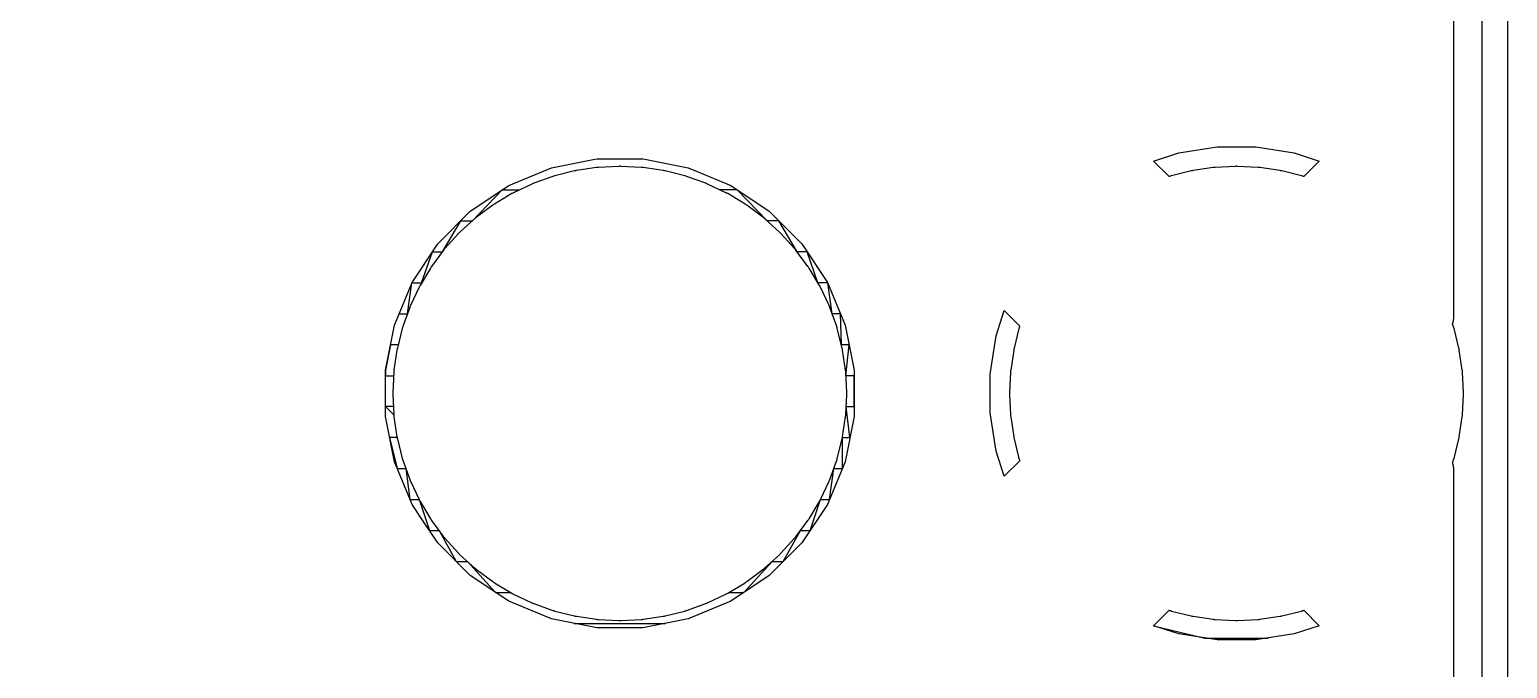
# Model space of a CAD drawing. Header units: metres. Extents: x 141.4 to 191.3, y -114.8 to -61.9.
# Drawn here: x 185.26 to 191.35, y -78.09 to -75.46 of the extents above; entities that cross this region are included whole.
import ezdxf

# ---------------------------------------------------------------- set-up
doc = ezdxf.new("R2010")
doc.units = ezdxf.units.M

msp = doc.modelspace()

# ---------------------------------------------------------------- linework, layer by layer
for points in [[(171.3116, -61.9071), (191.3479, -61.9071), (191.3479, -114.8098)], [(191.117, -114.5163), (191.117, -114.8098), (191.2445, -114.8098), (191.2445, -61.9071), (191.117, -61.9071), (191.117, -62.2006)], [(191.127, -78.7986), (191.127, -77.277), (191.127, -77.2749), (191.1269, -77.2729), (191.1268, -77.2708), (191.1266, -77.2687), (191.1264, -77.2666), (191.1261, -77.2646), (191.1257, -77.2625), (191.1254, -77.2604), (191.1249, -77.2584), (191.1245, -77.2564), (191.1239, -77.2544), (191.1233, -77.2524), (191.1227, -77.2504), (191.122, -77.2484), (191.1218, -77.2476), (191.1254, -77.2374), (191.1254, -77.2374), (191.1255, -77.2372), (191.1261, -77.2353), (191.1268, -77.2333), (191.1273, -77.2314), (191.1279, -77.2294), (191.1481, -77.1485), (191.1486, -77.1465), (191.149, -77.1444), (191.1494, -77.1424), (191.1497, -77.1403), (191.162, -77.0578), (191.1623, -77.0557), (191.1625, -77.0536), (191.1627, -77.0516), (191.1628, -77.0495), (191.1669, -76.9662), (191.167, -76.9641), (191.167, -76.962), (191.167, -76.9599), (191.1669, -76.9578), (191.1628, -76.8745), (191.1627, -76.8724), (191.1625, -76.8704), (191.1623, -76.8683), (191.162, -76.8662), (191.1497, -76.7837), (191.1494, -76.7816), (191.149, -76.7796), (191.1486, -76.7775), (191.1481, -76.7755), (191.1279, -76.6946), (191.1273, -76.6926), (191.1267, -76.6906), (191.1261, -76.6886), (191.1254, -76.6866), (191.1218, -76.6764), (191.122, -76.6756), (191.1227, -76.6736), (191.1233, -76.6716), (191.1239, -76.6696), (191.1245, -76.6676), (191.1249, -76.6656), (191.1254, -76.6636), (191.1257, -76.6615), (191.1261, -76.6594), (191.1264, -76.6574), (191.1266, -76.6553), (191.1268, -76.6532), (191.1269, -76.6511), (191.127, -76.6491), (191.127, -76.647), (191.127, -75.1254)], [(189.8908, -76.0056), (189.9943, -75.972), (190.1521, -75.947), (190.3119, -75.947), (190.4697, -75.972), (190.5732, -76.0056), (190.5095, -76.0693), (190.5074, -76.0686), (190.5074, -76.0686), (190.5056, -76.0679), (190.5035, -76.0673), (190.5015, -76.0667), (190.4994, -76.0661), (190.4185, -76.0459), (190.4165, -76.0454), (190.4144, -76.045), (190.4124, -76.0446), (190.4103, -76.0443), (190.3278, -76.032), (190.3257, -76.0317), (190.3236, -76.0315), (190.3216, -76.0313), (190.3195, -76.0312), (190.2362, -76.0271), (190.2341, -76.027), (190.232, -76.027), (190.2299, -76.027), (190.2278, -76.0271), (190.1445, -76.0312), (190.1424, -76.0313), (190.1404, -76.0315), (190.1383, -76.0317), (190.1362, -76.032), (190.0537, -76.0443), (190.0516, -76.0446), (190.0496, -76.045), (190.0475, -76.0454), (190.0455, -76.0459), (189.9646, -76.0661), (189.9626, -76.0667), (189.9606, -76.0673), (189.9586, -76.0679), (189.9566, -76.0686), (189.9545, -76.0693), (189.8908, -76.0056)], [(186.7794, -76.7615), (186.7475, -76.7615), (186.7265, -76.8669), (186.7636, -76.6804), (186.8364, -76.5047), (186.942, -76.3465), (187.0765, -76.212), (187.2347, -76.1064), (187.4104, -76.0336), (187.5819, -75.9995), (187.5969, -75.9965), (187.7871, -75.9965), (187.8021, -75.9995), (187.9736, -76.0336), (188.0103, -76.0488), (188.1493, -76.1064), (188.3075, -76.212), (188.442, -76.3465), (188.5476, -76.5047), (188.6204, -76.6804), (188.6575, -76.8669), (188.6575, -77.0571), (188.6204, -77.2436), (188.5476, -77.4193), (188.442, -77.5775), (188.3075, -77.712), (188.1493, -77.8176), (187.9736, -77.8904), (187.7871, -77.9275), (187.5969, -77.9275), (187.4104, -77.8904), (187.2347, -77.8176), (187.0765, -77.712), (186.942, -77.5775), (186.8827, -77.4886), (186.8364, -77.4193), (186.7636, -77.2436), (186.7265, -77.0571), (186.7265, -76.8669), (186.7265, -76.889), (186.7605, -76.889)], [(186.7596, -77.0165), (186.7265, -77.0165), (186.7612, -77.0495), (186.7613, -77.0516), (186.7615, -77.0536), (186.7617, -77.0557), (186.762, -77.0578), (186.7743, -77.1403), (186.7746, -77.1424), (186.775, -77.1444), (186.7754, -77.1465), (186.7759, -77.1485), (186.7961, -77.2294), (186.7967, -77.2314), (186.7973, -77.2334), (186.7979, -77.2354), (186.7986, -77.2374), (186.8267, -77.3159), (186.8274, -77.3179), (186.8282, -77.3198), (186.829, -77.3217), (186.8299, -77.3236), (186.8655, -77.399), (186.8664, -77.4009), (186.8674, -77.4028), (186.8684, -77.4046), (186.8695, -77.4064), (186.9123, -77.4779), (186.9134, -77.4797), (186.9146, -77.4815), (186.9158, -77.4832), (186.917, -77.4849), (186.9667, -77.5519), (186.9679, -77.5535), (186.9692, -77.5552), (186.9706, -77.5568), (186.972, -77.5583), (187.028, -77.6201), (187.0294, -77.6217), (187.0309, -77.6231), (187.0323, -77.6246), (187.0339, -77.626), (187.0957, -77.682), (187.0972, -77.6834), (187.0988, -77.6848), (187.1005, -77.6861), (187.1021, -77.6873), (187.1691, -77.737), (187.1708, -77.7382), (187.1725, -77.7394), (187.1743, -77.7406), (187.1761, -77.7417), (187.2476, -77.7845), (187.2494, -77.7856), (187.2512, -77.7866), (187.2531, -77.7876), (187.255, -77.7885), (187.3304, -77.8241), (187.3323, -77.825), (187.3342, -77.8258), (187.3361, -77.8266), (187.3381, -77.8273), (187.4166, -77.8554), (187.4166, -77.8554), (187.4168, -77.8555), (187.4187, -77.8561), (187.4207, -77.8568), (187.4226, -77.8573), (187.4246, -77.8579), (187.5055, -77.8781), (187.5075, -77.8786), (187.5096, -77.879), (187.5116, -77.8794), (187.5137, -77.8797), (187.5962, -77.892), (187.5983, -77.8923), (187.6004, -77.8925), (187.6024, -77.8927), (187.6045, -77.8928), (187.6878, -77.8969), (187.6899, -77.897), (187.692, -77.897), (187.6941, -77.897), (187.6962, -77.8969), (187.7795, -77.8928), (187.7816, -77.8927), (187.7836, -77.8925), (187.7857, -77.8923), (187.7878, -77.892), (187.8703, -77.8797), (187.8724, -77.8794), (187.8744, -77.879), (187.8765, -77.8786), (187.8785, -77.8781), (187.9594, -77.8579), (187.9614, -77.8573), (187.9634, -77.8567), (187.9654, -77.8561), (187.9674, -77.8554), (188.0459, -77.8273), (188.0479, -77.8266), (188.0498, -77.8258), (188.0517, -77.825), (188.0536, -77.8241), (188.129, -77.7885), (188.1309, -77.7876), (188.1328, -77.7866), (188.1346, -77.7856), (188.1364, -77.7845), (188.2079, -77.7417), (188.2097, -77.7406), (188.2115, -77.7394), (188.2132, -77.7382), (188.2149, -77.737), (188.2819, -77.6873), (188.2835, -77.6861), (188.2852, -77.6848), (188.2868, -77.6834), (188.2883, -77.682), (188.3501, -77.626), (188.3517, -77.6246), (188.3531, -77.6231), (188.3546, -77.6217), (188.356, -77.6201), (188.412, -77.5583), (188.4134, -77.5568), (188.4148, -77.5552), (188.4161, -77.5535), (188.4173, -77.5519), (188.467, -77.4849), (188.4682, -77.4832), (188.4694, -77.4815), (188.4706, -77.4797), (188.4717, -77.4779), (188.5145, -77.4064), (188.5156, -77.4046), (188.5166, -77.4028), (188.5176, -77.4009), (188.5185, -77.399), (188.5541, -77.3236), (188.555, -77.3217), (188.5558, -77.3198), (188.5566, -77.3179), (188.5573, -77.3159), (188.5854, -77.2374), (188.5854, -77.2374), (188.5861, -77.2356), (188.5867, -77.2335), (188.5873, -77.2315), (188.5879, -77.2294), (188.6081, -77.1485), (188.6086, -77.1465), (188.609, -77.1444), (188.6094, -77.1424), (188.6097, -77.1403), (188.622, -77.0578), (188.6223, -77.0557), (188.6225, -77.0536), (188.6227, -77.0516), (188.6228, -77.0495), (188.6269, -76.9662), (188.627, -76.9641), (188.627, -76.962), (188.627, -76.9599), (188.6269, -76.9578), (188.6228, -76.8745), (188.6227, -76.8724), (188.6225, -76.8704), (188.6223, -76.8683), (188.622, -76.8662), (188.6097, -76.7837), (188.6094, -76.7816), (188.609, -76.7796), (188.6086, -76.7775), (188.6081, -76.7755), (188.5879, -76.6946), (188.5873, -76.6926), (188.5867, -76.6906), (188.5861, -76.6886), (188.5854, -76.6866), (188.5573, -76.6081), (188.5566, -76.6061), (188.5558, -76.6042), (188.555, -76.6023), (188.5541, -76.6004), (188.5185, -76.525), (188.5176, -76.5231), (188.5166, -76.5212), (188.5156, -76.5194), (188.5145, -76.5176), (188.4717, -76.4461), (188.4706, -76.4443), (188.4694, -76.4425), (188.4682, -76.4408), (188.467, -76.4391), (188.4173, -76.3721), (188.4161, -76.3705), (188.4148, -76.3688), (188.4134, -76.3672), (188.412, -76.3657), (188.356, -76.3039), (188.3546, -76.3023), (188.3531, -76.3009), (188.3517, -76.2994), (188.3501, -76.298), (188.2883, -76.242), (188.2868, -76.2406), (188.2852, -76.2392), (188.2835, -76.2379), (188.2819, -76.2367), (188.2149, -76.187), (188.2132, -76.1858), (188.2115, -76.1846), (188.2097, -76.1834), (188.2079, -76.1823), (188.1364, -76.1395), (188.1346, -76.1384), (188.1328, -76.1374), (188.1309, -76.1364), (188.129, -76.1355), (188.0536, -76.0999), (188.0517, -76.099), (188.0498, -76.0982), (188.0479, -76.0974), (188.0459, -76.0967), (187.9674, -76.0686), (187.9674, -76.0686), (187.9656, -76.0679), (187.9635, -76.0673), (187.9615, -76.0667), (187.9594, -76.0661), (187.8785, -76.0459), (187.8765, -76.0454), (187.8744, -76.045), (187.8724, -76.0446), (187.8703, -76.0443), (187.7878, -76.032), (187.7857, -76.0317), (187.7836, -76.0315), (187.7816, -76.0313), (187.7795, -76.0312), (187.6962, -76.0271), (187.6941, -76.027), (187.692, -76.027), (187.6899, -76.027), (187.6878, -76.0271), (187.6045, -76.0312), (187.6024, -76.0313), (187.6004, -76.0315), (187.5983, -76.0317), (187.5962, -76.032), (187.5137, -76.0443), (187.5116, -76.0446), (187.5096, -76.045), (187.5075, -76.0454), (187.5055, -76.0459), (187.4246, -76.0661), (187.4226, -76.0667), (187.4206, -76.0673), (187.4186, -76.0679), (187.4166, -76.0686), (187.3381, -76.0967), (187.3361, -76.0974), (187.3342, -76.0982), (187.3323, -76.099), (187.3304, -76.0999), (187.255, -76.1355), (187.2531, -76.1364), (187.2512, -76.1374), (187.2494, -76.1384), (187.2476, -76.1395), (187.1761, -76.1823), (187.1743, -76.1834), (187.1725, -76.1846), (187.1708, -76.1858), (187.1691, -76.187), (187.1021, -76.2367), (187.1005, -76.2379), (187.0988, -76.2392), (187.0972, -76.2406), (187.0957, -76.242), (187.0339, -76.298), (187.0323, -76.2994), (187.0309, -76.3009), (187.0294, -76.3023), (187.028, -76.3039), (186.972, -76.3657), (186.9706, -76.3672), (186.9692, -76.3688), (186.9679, -76.3705), (186.9667, -76.3721), (186.917, -76.4391), (186.9158, -76.4408), (186.9146, -76.4425), (186.9134, -76.4443), (186.9123, -76.4461), (186.8695, -76.5176), (186.8684, -76.5194), (186.8674, -76.5212), (186.8664, -76.5231), (186.8655, -76.525), (186.8299, -76.6004), (186.829, -76.6023), (186.8282, -76.6042), (186.8274, -76.6061), (186.8267, -76.6081), (186.7986, -76.6866), (186.7986, -76.6866), (186.7979, -76.6884), (186.7973, -76.6905), (186.7967, -76.6925), (186.7961, -76.6946), (186.7759, -76.7755), (186.7754, -76.7775), (186.775, -76.7796), (186.7746, -76.7816), (186.7743, -76.7837), (186.762, -76.8662), (186.7617, -76.8683), (186.7615, -76.8704), (186.7613, -76.8724), (186.7612, -76.8745), (186.7571, -76.9578), (186.757, -76.9599), (186.757, -76.962), (186.757, -76.9641), (186.7571, -76.9662), (186.7612, -77.0495)], [(186.7828, -76.634), (186.8174, -76.634), (186.8356, -76.5065), (186.8761, -76.5065), (186.9203, -76.379), (186.9616, -76.379), (187.0371, -76.2515), (187.0852, -76.2515), (187.2083, -76.124), (187.2793, -76.124)], [(188.1415, -77.7815), (188.2034, -77.7815), (188.3193, -77.654), (188.3654, -77.654), (188.4361, -77.5265), (188.476, -77.5265), (188.5185, -77.399), (188.556, -77.399), (188.5732, -77.2715), (188.6089, -77.2715), (188.6091, -77.144), (188.6402, -77.144), (188.6244, -77.0165), (188.6575, -77.0165), (188.6575, -76.889), (188.6235, -76.889), (188.6365, -76.7615), (188.6046, -76.7615), (188.6012, -76.634), (188.5666, -76.634), (188.5484, -76.5065), (188.5079, -76.5065), (188.4636, -76.379), (188.4224, -76.379), (188.3469, -76.2515), (188.2988, -76.2515), (188.1757, -76.124), (188.1047, -76.124)], [(189.2756, -77.3032), (189.242, -77.1997), (189.217, -77.0419), (189.217, -76.8821), (189.242, -76.7243), (189.2756, -76.6208), (189.3393, -76.6845), (189.3386, -76.6866), (189.3386, -76.6866), (189.3385, -76.6868), (189.3379, -76.6887), (189.3372, -76.6907), (189.3367, -76.6926), (189.3361, -76.6946), (189.3159, -76.7755), (189.3154, -76.7775), (189.315, -76.7796), (189.3146, -76.7816), (189.3143, -76.7837), (189.302, -76.8662), (189.3017, -76.8683), (189.3015, -76.8704), (189.3013, -76.8724), (189.3012, -76.8745), (189.2971, -76.9578), (189.297, -76.9599), (189.297, -76.962), (189.297, -76.9641), (189.2971, -76.9662), (189.3012, -77.0495), (189.3013, -77.0516), (189.3015, -77.0536), (189.3017, -77.0557), (189.302, -77.0578), (189.3143, -77.1403), (189.3146, -77.1424), (189.315, -77.1444), (189.3154, -77.1465), (189.3159, -77.1485), (189.3361, -77.2294), (189.3367, -77.2314), (189.3373, -77.2334), (189.3379, -77.2354), (189.3386, -77.2374), (189.3393, -77.2395), (189.2756, -77.3032)], [(186.7749, -77.144), (186.7438, -77.144), (186.7751, -77.2715), (186.8108, -77.2715), (186.828, -77.399), (186.8655, -77.399), (186.908, -77.5265), (186.9479, -77.5265), (187.0186, -77.654), (187.0647, -77.654), (187.1806, -77.7815), (187.2425, -77.7815)], [(187.5039, -77.909), (187.8801, -77.909)], [(189.8908, -77.9184), (189.9545, -77.8547), (189.9566, -77.8554), (189.9566, -77.8554), (189.9584, -77.8561), (189.9605, -77.8567), (189.9625, -77.8573), (189.9646, -77.8579), (190.0455, -77.8781), (190.0475, -77.8786), (190.0496, -77.879), (190.0516, -77.8794), (190.0537, -77.8797), (190.1362, -77.892), (190.1383, -77.8923), (190.1404, -77.8925), (190.1424, -77.8927), (190.1445, -77.8928), (190.2278, -77.8969), (190.2299, -77.897), (190.232, -77.897), (190.2341, -77.897), (190.2362, -77.8969), (190.3195, -77.8928), (190.3216, -77.8927), (190.3236, -77.8925), (190.3257, -77.8923), (190.3278, -77.892), (190.4103, -77.8797), (190.4124, -77.8794), (190.4144, -77.879), (190.4165, -77.8786), (190.4185, -77.8781), (190.4994, -77.8579), (190.5014, -77.8573), (190.5034, -77.8567), (190.5054, -77.8561), (190.5074, -77.8554), (190.5095, -77.8547), (190.5732, -77.9184), (190.4697, -77.952), (190.3119, -77.977), (190.1521, -77.977), (189.9943, -77.952), (189.8908, -77.9184), (190.1017, -77.969), (190.3623, -77.969)]]:
    msp.add_lwpolyline(points)

doc.saveas('drawing.dxf')
